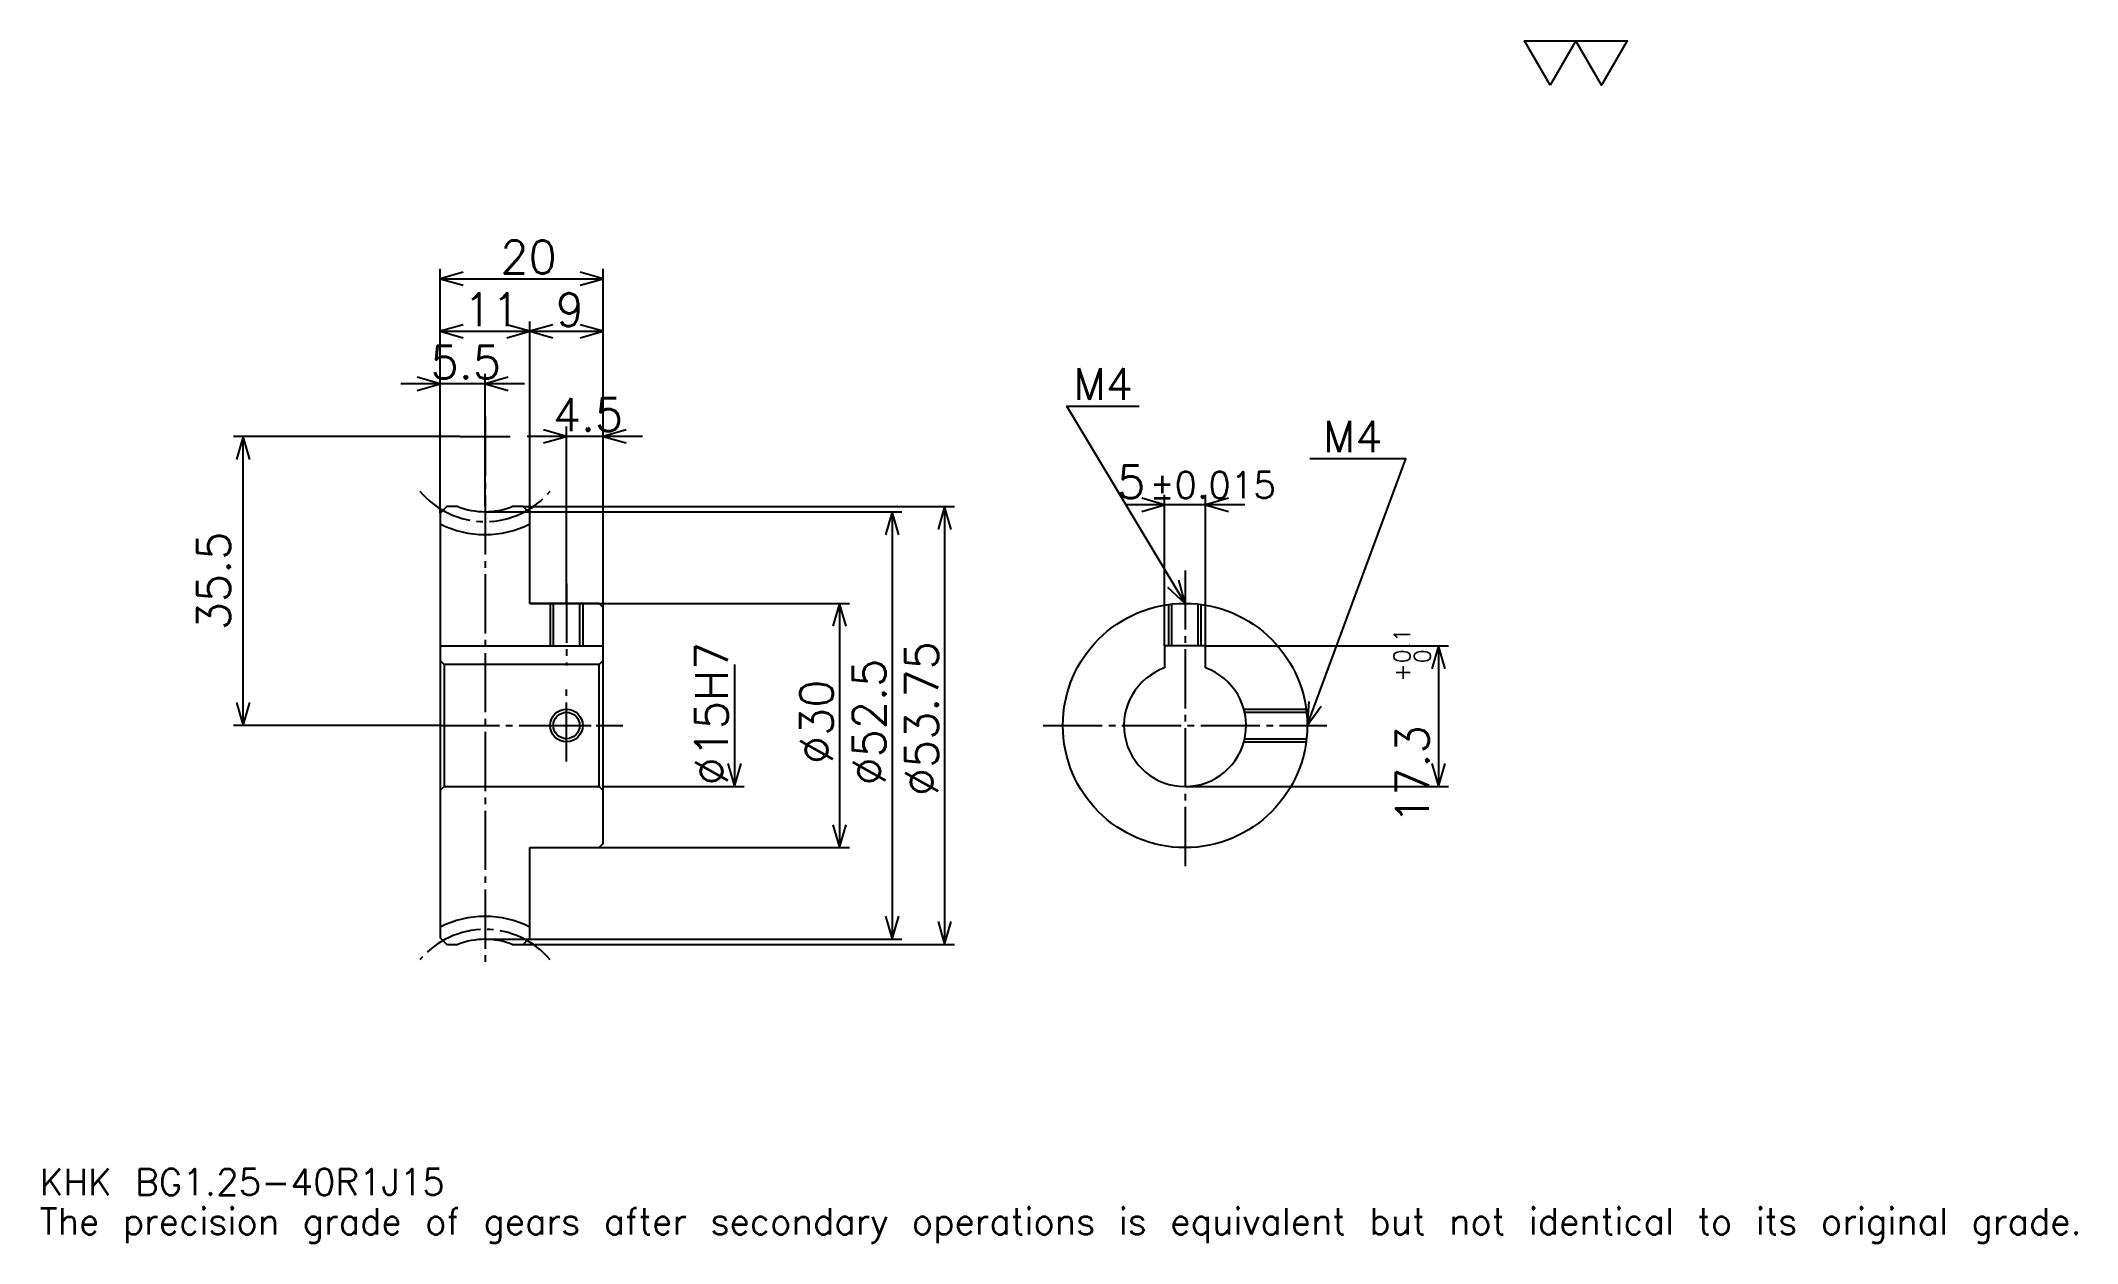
# Model space of a CAD drawing. Extents: x 8 to 258, y 3 to 151.
import ezdxf

# ---------------------------------------------------------------- set-up
doc = ezdxf.new("R2010")
doc.units = 0
doc.linetypes.add('DASHDOT', pattern=[9.677421, 7.258065, -0.806452, 0.806452, -0.806452])
doc.layers.get('0').update_dxf_attribs({"linetype": 'CONTINUOUS'})
doc.layers.add('DASHDOT', color=6, linetype='DASHDOT')
doc.styles.add('KANJI', font='TXT', dxfattribs={"bigfont": 'BIGFONT'})

msp = doc.modelspace()

# ---------------------------------------------------------------- linework, layer by layer
at = {"color": 5}
for p, q in [((57.258068, 93.407265), (57.258068, 122.596786)), ((77.258072, 93.407265), (77.258072, 122.596786)), ((57.258068, 121.3871), (77.258072, 121.3871)), ((68.258072, 93.407265), (68.258072, 116.145172)), ((57.258068, 114.935486), (68.258072, 114.935486)), ((68.258072, 114.935486), (77.258072, 114.935486)), ((67.596779, 108.483879), (52.419357, 108.483879)), ((62.758068, 93.407265), (62.758068, 109.693558)), ((72.758072, 93.407265), (72.758072, 103.241943)), ((59.677422, 102.032265), (31.854841, 102.032265)), ((33.064522, 66.532265), (33.064522, 102.032265)), ((82.096779, 102.032265), (67.919357, 102.032265)), ((57.258068, 92.600815), (57.258068, 93.407265)), ((62.758068, 92.782265), (77.258072, 92.782265)), ((67.451614, 93.407265), (77.258072, 93.407265)), ((68.258072, 92.600815), (68.258072, 93.407265)), ((72.758072, 81.532265), (72.758072, 93.407265)), ((72.758072, 81.532265), (72.758072, 93.407265)), ((77.258072, 93.407265), (120.403229, 93.407265)), ((77.258072, 81.032265), (77.258072, 93.407265)), ((77.258072, 92.782265), (113.951614, 92.782265)), ((112.741943, 92.782265), (112.741943, 40.282265)), ((119.19355, 93.407265), (119.19355, 39.657265)), ((156.048386, 93.629044), (141.370972, 93.629044)), ((146.209686, 76.332268), (146.209686, 94.838715)), ((151.209686, 76.332268), (151.209686, 94.838715)), ((68.258072, 81.532265), (77.258072, 81.532265)), ((77.258072, 81.532265), (107.5, 81.532265)), ((106.290329, 81.532265), (106.290329, 51.532265)), ((151.209686, 76.332268), (181.048386, 76.332268)), ((179.838715, 76.332268), (179.838715, 59.032265)), ((93.3871, 74.032265), (93.3871, 59.032265)), ((57.258068, 66.532265), (31.854843, 66.532265)), ((77.258072, 59.032265), (94.596779, 59.032265)), ((148.709686, 59.032265), (181.048386, 59.032265)), ((68.258072, 51.532265), (77.258072, 51.532265)), ((77.258072, 51.532265), (107.5, 51.532265)), ((62.758068, 40.282265), (77.258072, 40.282265)), ((77.258072, 40.282265), (113.951614, 40.282265)), ((67.451614, 39.657265), (77.258072, 39.657265)), ((77.258072, 39.657265), (120.403229, 39.657265))]:
    msp.add_line(p, q, dxfattribs=at)
at = {"color": 4}
for p, q in [((57.258068, 76.332268), (77.258072, 76.332268)), ((77.258072, 74.532265), (76.758072, 74.032265)), ((57.258068, 58.532265), (57.758068, 59.032265)), ((77.258072, 58.532265), (76.758072, 59.032265))]:
    msp.add_line(p, q, dxfattribs=at)
at = {"color": 7}
msp.add_lwpolyline([(193.548386, 145.161285), (190.403229, 150.6129), (202.983871, 150.6129), (199.838715, 145.161285), (196.693542, 150.6129), (193.548386, 145.161285)], dxfattribs=at)
at = {"color": 5}
for points in [[(60.08065, 122.193558), (57.258068, 121.3871), (60.08065, 120.580658)], [(74.435486, 120.580658), (77.258072, 121.3871), (74.435486, 122.193558)], [(60.08065, 115.741943), (57.258068, 114.935486), (60.08065, 114.129044)], [(65.435486, 114.129044), (68.258072, 114.935486), (65.435486, 115.741943)], [(71.08065, 115.741943), (68.258072, 114.935486), (71.08065, 114.129044)], [(74.435486, 114.129044), (77.258072, 114.935486), (74.435486, 115.741943)], [(54.435486, 107.677429), (57.258068, 108.483879), (54.435486, 109.290329)], [(65.58065, 109.290329), (62.758068, 108.483879), (65.58065, 107.677429)], [(148.709686, 81.532265), (134.193558, 105.725815), (143.064514, 105.725815)], [(69.935486, 101.225815), (72.758072, 102.032265), (69.935486, 102.838715)], [(80.08065, 102.838715), (77.258072, 102.032265), (80.08065, 101.225815)], [(33.870972, 99.209686), (33.064522, 102.032265), (32.258068, 99.209686)], [(163.709686, 66.532265), (175.806458, 99.2742), (164.032257, 99.2742)], [(113.548386, 89.959686), (112.741943, 92.782265), (111.935486, 89.959686)], [(120, 90.584686), (119.19355, 93.407265), (118.3871, 90.584686)], [(143.3871, 92.822586), (146.209686, 93.629044), (143.3871, 94.435493)], [(154.032257, 94.435493), (151.209686, 93.629044), (154.032257, 92.822586)], [(146.565948, 83.537689), (148.709686, 81.532265), (147.949005, 84.367523)], [(107.096771, 78.709686), (106.290329, 81.532265), (105.483871, 78.709686)], [(180.645157, 73.509682), (179.838715, 76.332268), (179.032257, 73.509682)], [(32.258068, 69.354843), (33.064522, 66.532265), (33.870972, 69.354843)], [(163.931412, 69.459404), (163.709686, 66.532265), (165.444351, 68.900436)], [(92.58065, 61.854843), (93.3871, 59.032265), (94.19355, 61.854843)], [(179.032257, 61.854847), (179.838715, 59.032265), (180.645157, 61.854847)], [(105.483871, 54.354843), (106.290329, 51.532265), (107.096771, 54.354843)], [(111.935486, 43.104843), (112.741943, 40.282265), (113.548386, 43.104843)], [(118.3871, 42.479843), (119.19355, 39.657265), (120, 42.479843)]]:
    msp.add_lwpolyline(points, dxfattribs=at)
at = {"color": 4}
for points in [[(59.415634, 93.407265), (58.064518, 93.407265), (57.258068, 92.600815), (57.258068, 58.532265)], [(68.258072, 81.532265), (68.258072, 92.600815), (67.451614, 93.407265), (66.100502, 93.407265)], [(68.258072, 51.532265), (76.758072, 51.532265), (77.258072, 52.032265), (77.258072, 81.032265), (76.758072, 81.532265), (68.258072, 81.532265)], [(70.758072, 81.532265), (70.758072, 76.332268)], [(71.138069, 81.532265), (71.138069, 76.332268)], [(74.378067, 81.532265), (74.378067, 76.332268)], [(74.758072, 81.532265), (74.758072, 76.332268)], [(146.709686, 76.332268), (146.709686, 81.398331)], [(147.089676, 76.332268), (147.089676, 81.444527)], [(150.329681, 76.332268), (150.329681, 81.444527)], [(150.709686, 76.332268), (150.709686, 81.398331)], [(151.209686, 73.603333), (151.209686, 76.332268), (146.209686, 76.332268), (146.209686, 73.603333)], [(57.258068, 74.532265), (57.758068, 74.032265), (57.758068, 59.032265), (76.758072, 59.032265), (76.758072, 74.032265), (57.758068, 74.032265)], [(155.938095, 68.532265), (163.575745, 68.532265)], [(156.032639, 68.152267), (163.621948, 68.152267)], [(155.938095, 64.532265), (163.575745, 64.532265)], [(156.032639, 64.912262), (163.621948, 64.912262)], [(57.258068, 58.532265), (57.258068, 40.463715), (58.064518, 39.657265), (59.415634, 39.657265)], [(66.100502, 39.657265), (67.451614, 39.657265), (68.258072, 40.463715), (68.258072, 51.532265)]]:
    msp.add_lwpolyline(points, dxfattribs=at)
for centre, radius in [((148.709686, 66.532265), 15), ((72.758072, 66.532265), 1.62)]:
    msp.add_circle(centre, radius, dxfattribs=at)
at = {"color": 7}
msp.add_circle((72.758072, 66.532265), 2, dxfattribs=at)
at = {"color": 4}
for centre, radius, start, end in [((62.758068, 102.032265), 9.25, 248.81721776, 291.18278402), ((62.758068, 102.032265), 12.063, 242.87458882, 297.12541118), ((148.709686, 66.532265), 7.5, 109.47122094, 70.52877906), ((62.758068, 31.032265), 12.063, 62.87458882, 117.12541118), ((62.758068, 31.032265), 9.25, 68.81721598, 111.18278224)]:
    msp.add_arc(centre, radius, start, end, dxfattribs=at)
at = {"layer": 'DASHDOT', "color": 7}
for p, q in [((62.758068, 104.451614), (62.758068, 37.237907)), ((59.677422, 102.032265), (65.838715, 102.032265)), ((148.709686, 85.564522), (148.709686, 49.112907)), ((57.258068, 66.532265), (79.677422, 66.532265)), ((131.290329, 66.532265), (166.129028, 66.532265))]:
    msp.add_line(p, q, dxfattribs=at)
for points in [[(72.758072, 83.951622), (72.758072, 73.91291)], [(72.758072, 62.112911), (72.758072, 70.951622)], [(68.338715, 66.532265), (77.177422, 66.532265)]]:
    msp.add_lwpolyline(points, dxfattribs=at)
for centre, start, end in [((62.758068, 102.032265), 219.99999848, 320.00000152), ((62.758068, 31.032265), 39.99999848, 140.00000152)]:
    msp.add_arc(centre, 10.455, start, end, dxfattribs=at)

# ---------------------------------------------------------------- texts
at = {"color": 7, "style": 'KANJI'}
for s, height, p in [('20', 4.032258, (64.6371, 122.032265)), ('11', 4.032258, (60.1371, 115.58065)), ('9', 4.032258, (71.447586, 115.58065)), ('5.5', 4.032258, (56.076618, 109.129044)), ('M4', 3.870968, (135, 106.532265)), ('4.5', 4.032258, (71.076614, 102.677429)), ('M4', 3.870968, (165.645157, 100.08065)), ('5', 4.032258, (140.386307, 94.435493)), ('%%p0.015', 3.225806, (144.377747, 94.435493)), ('KHK BG1.25-40R1J15', 3.225806, (8.064516, 8.870968)), ('The precision grade of gears after secondary operations is equivalent but not identical to its original grade.', 3.225806, (8.064516, 4.032258))]:
    msp.add_text(s, height=height, dxfattribs=at).set_placement(p)
for s, height, p in [('35.5', 4.032258, (31.451616, 78.233879)), ('0.1', 2.016129, (176.370972, 74.166122)), ('%%c15H7', 4.032258, (92.58065, 59.173393)), ('%%c53.75', 4.032258, (118.3871, 57.862911)), ('0', 2.016129, (178.870972, 74.166122)), ('%%c52.5', 4.032258, (111.935486, 59.173393)), ('+', 2.016129, (176.370972, 71.908058)), ('%%c30', 4.032258, (105.483871, 61.794361)), ('17.3', 4.032258, (178.629028, 54.454853))]:
    msp.add_text(s, height=height, rotation=90, dxfattribs=at).set_placement(p)

doc.saveas('drawing.dxf')
